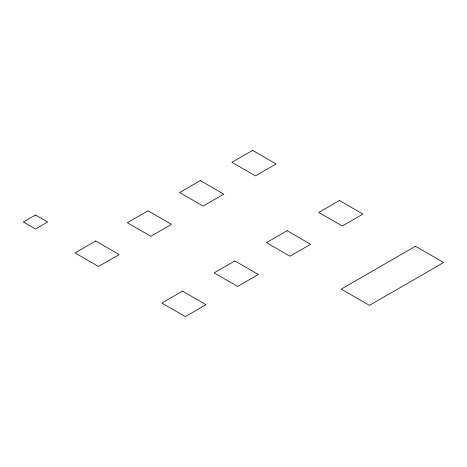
<?xml version="1.0" encoding="UTF-8"?>
<svg xmlns="http://www.w3.org/2000/svg" width="467" height="467" viewBox="0 0 467 467"><rect width="100%" height="100%" fill="white"/><g stroke="black" fill="none" stroke-linecap="round" stroke-linejoin="round"><path stroke-width="0.7" d="M35.51 214.983L23.35 222.006L35.51 229.028L47.675 222.006L35.51 214.983M95.688 240.99L75.024 252.921L98.508 266.482L119.178 254.55L95.688 240.99M147.998 210.792L127.333 222.724L150.818 236.284L171.488 224.353L147.998 210.792M200.308 180.589L179.637 192.527L203.127 206.081L223.792 194.149L200.308 180.589M252.618 150.392L231.947 162.323L255.437 175.884L276.102 163.952L252.618 150.392M182.509 291.116L161.839 303.048L185.329 316.608L206 304.677L182.509 291.116M234.819 260.919L214.149 272.851L237.639 286.411L258.304 274.473L234.819 260.919M287.129 230.716L266.459 242.647L289.949 256.208L310.613 244.276L287.129 230.716M339.439 200.518L318.768 212.45L342.253 226.01L362.923 214.079L339.439 200.518M415.467 246.255L341.249 289.108L369.432 305.377L443.65 262.53L415.467 246.255"/></g></svg>
